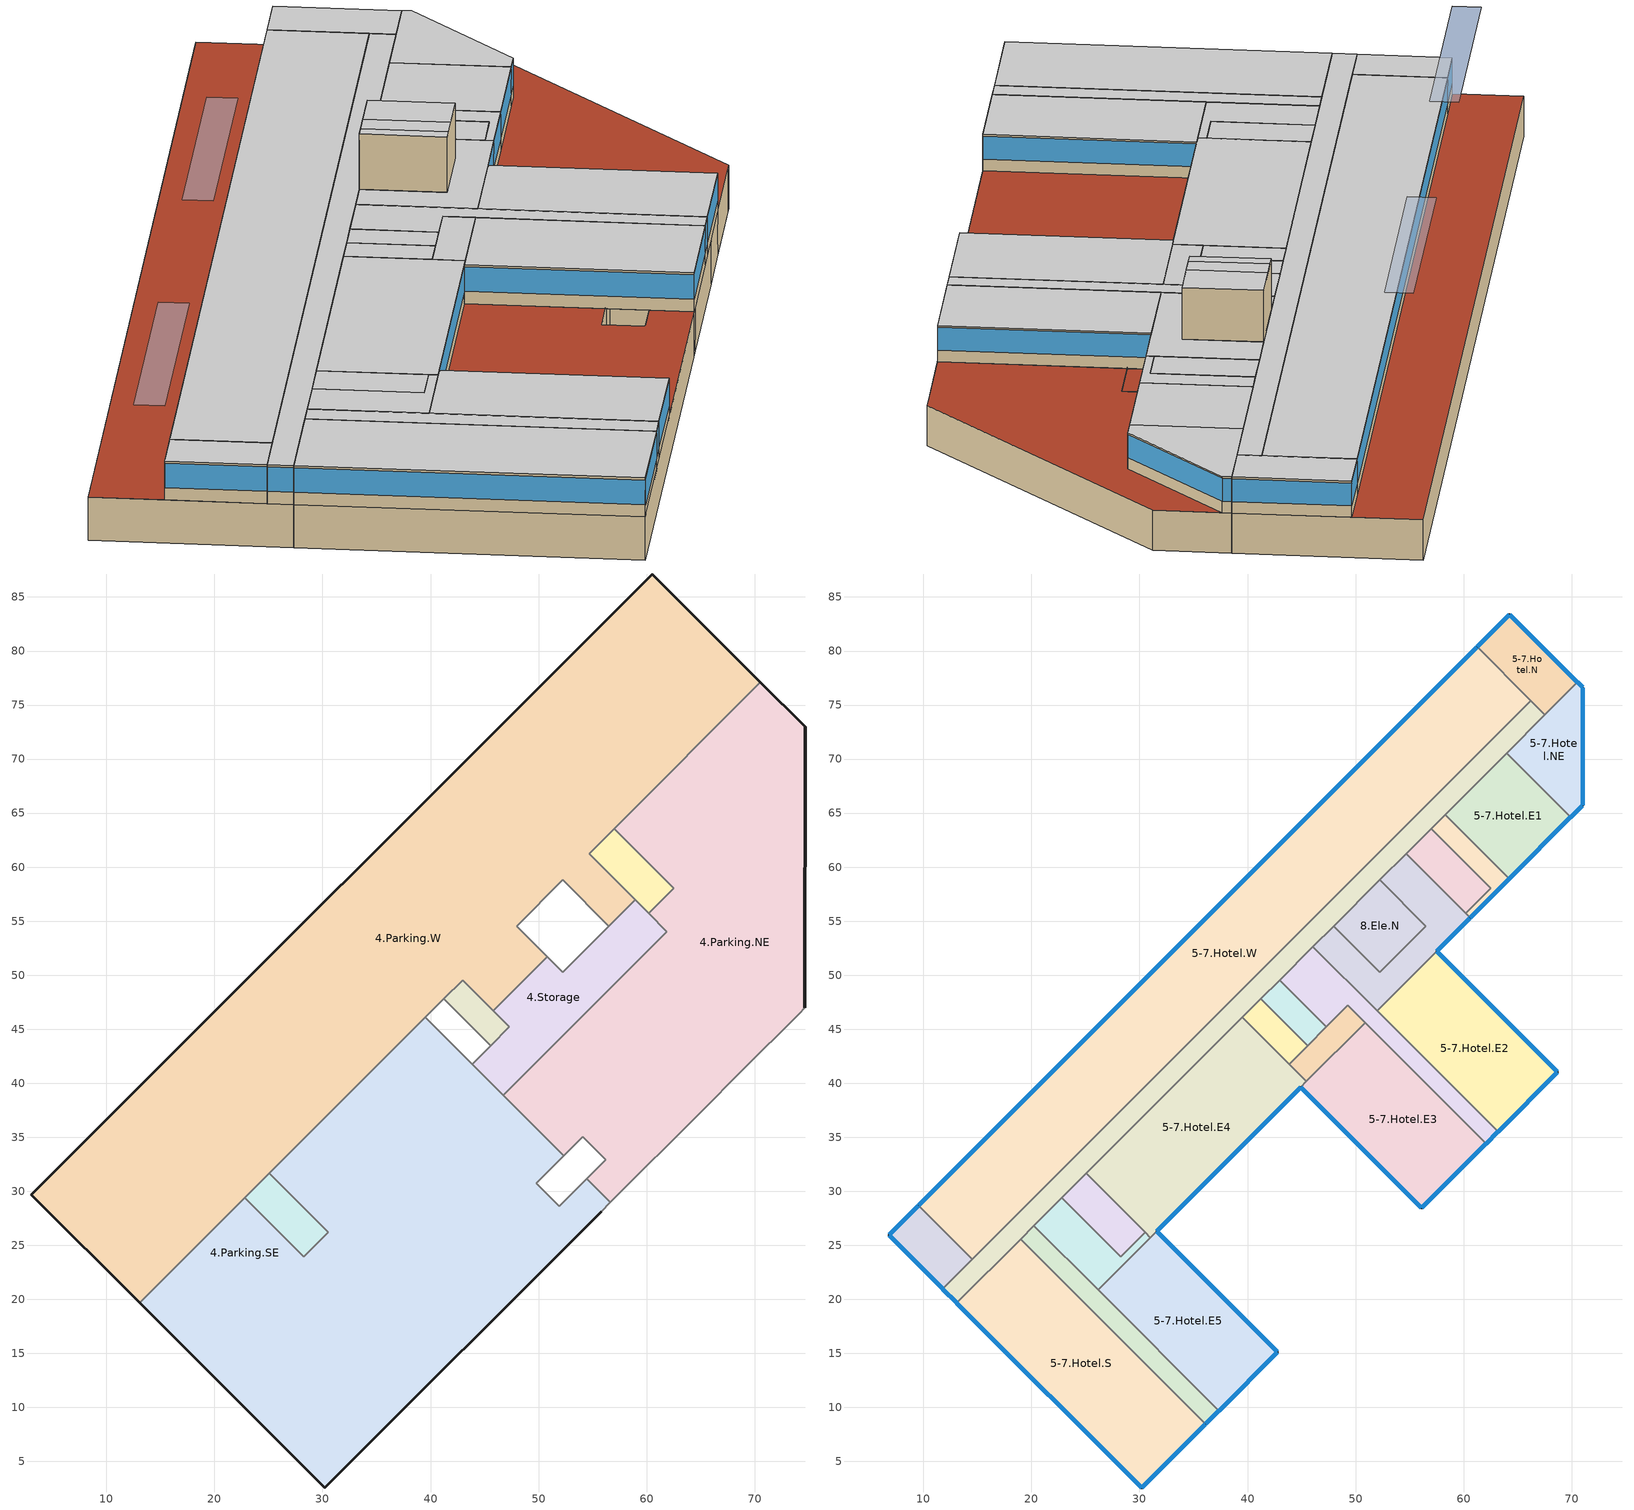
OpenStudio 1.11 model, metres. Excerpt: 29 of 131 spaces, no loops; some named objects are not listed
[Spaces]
4.Parking.SE
 floor to 2-3.Parking.SE: 39.52,46.09 52.33,33.29 49.77,30.74 51.9,28.61 54.46,31.16 56.65,28.97 30.22,2.54 13.09,19.66 22.82,29.39 28.28,23.93 30.54,26.19 25.08,31.65 z7.47
 wall outside (Proposed CMU Wall): 13.09,19.66 30.22,2.54 55.8,28.12 z7.47:10.67
 wall to 4.Parking.W: 22.82,29.39 13.09,19.66 / 39.52,46.09 25.08,31.65 z7.47:10.67
 wall to 4.Stairs.S: 25.08,31.65 30.54,26.19 28.28,23.93 22.82,29.39 z7.47:10.67
 wall to 4.Ele.S: 43.85,41.77 39.52,46.09 z7.47:10.67
 wall to 4.Storage: 46.73,38.89 43.85,41.77 z7.47:10.67
 wall to 4.Parking.NE: 52.33,33.29 46.73,38.89 / 56.65,28.97 54.46,31.16 z7.47:10.67
 wall to 4.Ele.E: 54.46,31.16 51.9,28.61 49.77,30.74 52.33,33.29 z7.47:10.67
 wall to 1.Bar: 55.8,28.12 56.65,28.97 z7.47:10.67
 roof outside: 56.12,28.44 53.93,30.63 51.9,28.61 49.77,30.74 51.79,32.76 44.93,39.63 31.6,26.3 42.79,15.11 z10.67
4.Parking.NE
 floor to 2-3.Parking.NE: 70.53,77.1 74.66,72.98 74.64,46.96 56.65,28.97 54.46,31.16 56.21,32.92 54.08,35.05 52.33,33.29 46.73,38.89 61.88,54.04 60.18,55.73 62.5,58.05 56.99,63.56 z7.47
 wall outside (Proposed CMU Wall): 74.64,46.96 74.66,72.98 70.53,77.1 z7.47:10.67
 wall to 1.Kitchen: 68.77,41.09 74.11,46.43 74.64,46.96 z7.47:10.67
 wall to 4.Ele.E: 52.33,33.29 54.08,35.05 56.21,32.92 54.46,31.16 z7.47:10.67
 wall to 4.Storage: 60.18,55.73 61.88,54.04 46.73,38.89 z7.47:10.67
 wall to 4.Stairs.N: 56.99,63.56 62.5,58.05 60.18,55.73 z7.47:10.67
 wall to 4.Parking.W: 70.53,77.1 56.99,63.56 z7.47:10.67
 wall to 1.Bar: 56.65,28.97 65.09,37.42 z7.47:10.67
 wall to 1.Restaurant: 65.09,37.42 68.77,41.09 z7.47:10.67
 roof outside: 74.64,46.96 74.66,72.98 71.02,76.62 71.01,65.71 60.61,55.31 61.88,54.04 58.78,50.94 68.7,41.02 z10.67
4.Storage
 floor to 2-3.Storage: 50.8,51.71 52.24,50.27 58.94,56.97 61.88,54.04 46.73,38.89 43.85,41.77 47.29,45.21 45.79,46.71 z7.47
 wall to 4.Mech: 45.79,46.71 47.29,45.21 45.57,43.49 z7.47:10.67
 wall to 4.Parking.W: 50.8,51.71 45.79,46.71 / 58.94,56.97 56.51,54.54 z7.47:10.67
 wall to 4.Ele.N: 56.51,54.54 52.24,50.27 50.8,51.71 z7.47:10.67
 wall to 4.Stairs.N: 60.18,55.73 58.94,56.97 z7.47:10.67
 wall to 4.Ele.S: 45.57,43.49 43.85,41.77 z7.47:10.67
 roof outside: 61.88,54.04 60.61,55.31 57.51,52.21 58.78,50.94 z10.67
4.Stairs.N
 floor to 2-3.Stairs.N: 56.99,63.56 62.5,58.05 60.18,55.73 54.67,61.24 z7.47
 wall to 4.Parking.W: 56.99,63.56 54.67,61.24 58.94,56.97 z7.47:10.67
4.Stairs.S
 floor to 2-3.Stairs.S: 25.08,31.65 30.54,26.19 28.28,23.93 22.82,29.39 z7.47
 wall to 4.Parking.W: 25.08,31.65 22.82,29.39 z7.47:10.67
4.Mech
 floor to 2-3.Mech: 42.96,49.53 47.29,45.21 45.57,43.49 41.24,47.81 z7.47
 wall to 4.Ele.S: 41.24,47.81 45.57,43.49 z7.47:10.67
 wall to 4.Parking.W: 45.79,46.71 42.96,49.53 41.24,47.81 z7.47:10.67
4.Parking.W
 floor to 2-3.Parking.W: 60.51,87.13 70.53,77.1 54.67,61.24 58.94,56.97 56.51,54.54 52.24,58.81 47.97,54.54 50.8,51.71 45.79,46.71 42.96,49.53 13.09,19.66 3.07,29.68 z7.47
 wall outside (Proposed CMU Wall): 70.53,77.1 60.51,87.13 3.07,29.68 13.09,19.66 z7.47:10.67
 wall to 4.Ele.N: 50.8,51.71 47.97,54.54 52.24,58.81 56.51,54.54 z7.47:10.67
 wall to 4.Ele.S: 39.52,46.09 41.24,47.81 z7.47:10.67
 roof outside: 64.25,83.39 60.51,87.13 3.07,29.68 6.8,25.95 z10.67
8.Ele.N
 floor to 4.Ele.N: 52.24,58.81 56.51,54.54 52.24,50.27 47.97,54.54 z10.67
 wall to 8.Corridor.C: 47.97,54.54 52.24,50.27 56.51,54.54 52.24,58.81 z13.56:17.68
 wall to 8.Corridor.W: 52.24,58.81 47.97,54.54 z13.56:17.68
 wall to 5-7.Corridor.C: 47.97,54.54 52.24,50.27 56.51,54.54 52.24,58.81 z10.67:13.56
 wall to 5-7.Corridor.W: 52.24,58.81 47.97,54.54 z10.67:13.56
 ceiling to 9-11.Restrooms: 52.91,50.95 48.64,55.22 47.97,54.54 52.24,50.27 z17.68
 ceiling to 9-11.Corridor: 54.09,52.12 49.82,56.39 48.64,55.22 52.91,50.95 z17.68
 ceiling to 9-11.Ele.N: 54.09,52.12 56.51,54.54 52.24,58.81 49.82,56.39 z17.68
5-7.Hotel.S
 floor to 4.Parking.SE: 19,25.58 36.13,8.45 30.22,2.54 13.09,19.66 z10.67
 wall outside: 13.09,19.66 30.22,2.54 36.13,8.45 z10.67:13.56
 wall to 5-7.Corridor.W: 19,25.58 13.09,19.66 z10.67:13.56
 wall to 5-7.Corridor.S: 36.13,8.45 19,25.58 z10.67:13.56
 window: 13.11,19.64 30.2,2.56 / 30.23,2.56 36.11,8.43 z11.58:13.41
 ceiling to 8.Hotel.S: 36.13,8.45 19,25.58 13.09,19.66 30.22,2.54 z13.56
5-7.Corridor.S
 floor to 4.Parking.SE: 20.24,26.81 37.36,9.68 36.13,8.45 19,25.58 z10.67
 wall outside: 36.13,8.45 37.36,9.68 z10.67:13.56
 wall to 5-7.Corridor.W: 20.24,26.81 19,25.58 z10.67:13.56
 wall to 5-7.Hotel.E5: 37.36,9.68 26.17,20.87 z10.67:13.56
 wall to 5-7.Storage.S: 26.17,20.87 20.24,26.81 z10.67:13.56
 window: 36.15,8.47 37.34,9.67 z11.58:13.41
 ceiling to 8.Corridor.S: 37.36,9.68 20.24,26.81 19,25.58 36.13,8.45 z13.56
5-7.Hotel.E5
 floor to 4.Parking.SE: 31.6,26.3 42.79,15.11 37.36,9.68 26.17,20.87 z10.67
 wall outside: 37.36,9.68 42.79,15.11 31.6,26.3 z10.67:13.56
 wall to 5-7.Storage.S: 31.02,25.72 26.17,20.87 z10.67:13.56
 wall to 5-7.Hotel.E4: 31.6,26.3 31.02,25.72 z10.67:13.56
 window: 37.38,9.7 42.77,15.09 / 42.77,15.13 31.62,26.28 z11.58:13.41
 ceiling to 8.Hotel.E5: 37.36,9.68 42.79,15.11 31.6,26.3 26.17,20.87 z13.56
5-7.Hotel.E3
 floor to 4.Ele.E: 54.08,35.05 56.21,32.92 53.93,30.63 51.79,32.76 z10.67
 floor to 4.Parking.SE: 45.46,40.16 52.33,33.29 51.79,32.76 44.93,39.63 z10.67; 54.46,31.16 56.65,28.97 56.12,28.44 53.93,30.63 z10.67
 floor to 4.Parking.NE: 46.73,38.89 52.16,44.32 62.08,34.4 56.65,28.97 54.46,31.16 56.21,32.92 54.08,35.05 52.33,33.29 z10.67
 floor to 4.Storage: 45.46,40.16 50.89,45.59 52.16,44.32 46.73,38.89 z10.67
 wall outside: 44.93,39.63 56.12,28.44 62.08,34.4 z10.67:13.56
 wall to 5-7.Storage.N: 50.89,45.59 45.46,40.16 z10.67:13.56
 wall to 5-7.Corridor.E: 62.08,34.4 50.89,45.59 z10.67:13.56
 wall to 5-7.Hotel.E4: 45.46,40.16 44.93,39.63 z10.67:13.56
 window: 56.13,28.46 62.06,34.38 / 44.95,39.61 56.1,28.46 z11.58:13.41
 ceiling to 8.Hotel.E3: 62.08,34.4 50.89,45.59 44.93,39.63 56.12,28.44 z13.56
5-7.Corridor.E
 floor to 4.Parking.W: 42.96,49.53 46.06,52.63 48.89,49.81 45.79,46.71 z10.67
 floor to 4.Parking.NE: 53.27,45.43 63.19,35.51 62.08,34.4 52.16,44.32 z10.67
 floor to 4.Storage: 48.89,49.81 53.27,45.43 52.16,44.32 49.28,47.2 47.29,45.21 45.79,46.71 z10.67
 wall outside: 62.08,34.4 63.19,35.51 z10.67:13.56
 wall to 5-7.Corridor.C: 52,46.7 46.06,52.63 z10.67:13.56
 wall to 5-7.Hotel.E2: 63.19,35.51 52,46.7 z10.67:13.56
 wall to 5-7.Storage.N: 47.29,45.21 49.28,47.2 50.89,45.59 z10.67:13.56
 wall to 5-7.Mech: 42.96,49.53 47.29,45.21 z10.67:13.56
 wall to 5-7.Corridor.W: 46.06,52.63 42.96,49.53 z10.67:13.56
 window: 62.1,34.42 63.17,35.49 z11.58:13.41
 ceiling to 8.Corridor.E: 62.08,34.4 63.19,35.51 46.06,52.63 42.96,49.53 47.29,45.21 49.28,47.2 z13.56
5-7.Hotel.E2
 floor to 4.Storage: 57.51,52.21 58.78,50.94 53.27,45.43 52,46.7 z10.67
 floor to 4.Parking.NE: 58.78,50.94 68.7,41.02 63.19,35.51 53.27,45.43 z10.67
 wall outside: 63.19,35.51 68.7,41.02 57.51,52.21 z10.67:13.56
 wall to 5-7.Corridor.C: 57.51,52.21 52,46.7 z10.67:13.56
 window: 63.2,35.53 68.68,41.01 / 68.68,41.04 57.53,52.2 z11.58:13.41
 ceiling to 8.Hotel.E2: 68.7,41.02 57.51,52.21 52,46.7 63.19,35.51 z13.56
5-7.Storage.S
 floor to 4.Parking.SE: 22.82,29.39 28.28,23.93 30.54,26.19 31.02,25.72 26.17,20.87 20.24,26.81 z10.67
 wall to 5-7.Hotel.E4: 31.02,25.72 30.54,26.19 z10.67:13.56
 wall to 5-7.Corridor.W: 22.82,29.39 20.24,26.81 z10.67:13.56
 wall to 5-7.Stairs.S: 30.54,26.19 28.28,23.93 22.82,29.39 z10.67:13.56
 ceiling to 8.Storage.S: 31.02,25.72 30.54,26.19 28.28,23.93 22.82,29.39 20.24,26.81 26.17,20.87 z13.56
5-7.Hotel.E4
 floor to 4.Parking.SE: 39.52,46.09 45.46,40.16 31.02,25.72 25.08,31.65 z10.67
 wall outside: 31.6,26.3 44.93,39.63 z10.67:13.56
 wall to 5-7.Stairs.S: 25.08,31.65 30.54,26.19 z10.67:13.56
 wall to 5-7.Corridor.W: 39.52,46.09 25.08,31.65 z10.67:13.56
 wall to 5-7.Ele.S: 43.85,41.77 39.52,46.09 z10.67:13.56
 wall to 5-7.Storage.N: 45.46,40.16 43.85,41.77 z10.67:13.56
 window: 31.62,26.32 44.91,39.61 z11.58:13.41
 ceiling to 8.Hotel.E4: 31.02,25.72 45.46,40.16 39.52,46.09 25.08,31.65 z13.56
5-7.Storage.N
 floor to 4.Storage: 49.28,47.2 50.89,45.59 45.46,40.16 43.85,41.77 z10.67
 wall to 5-7.Mech: 47.29,45.21 45.57,43.49 z10.67:13.56
 wall to 5-7.Ele.S: 45.57,43.49 43.85,41.77 z10.67:13.56
 ceiling to 8.Storage.N: 50.89,45.59 49.28,47.2 43.85,41.77 45.46,40.16 z13.56
5-7.Corridor.C
 floor to 4.Parking.W: 54.67,61.24 58.94,56.97 56.51,54.54 52.24,58.81 z10.67; 46.06,52.63 47.97,54.54 50.8,51.71 48.89,49.81 z10.67
 floor to 4.Storage: 50.8,51.71 52.24,50.27 58.94,56.97 60.61,55.31 52,46.7 48.89,49.81 z10.67
 wall outside: 57.51,52.21 60.61,55.31 z10.67:13.56
 wall to 5-7.Stairs.N: 60.18,55.73 54.67,61.24 z10.67:13.56
 wall to 5-7.Corridor.NE: 60.61,55.31 60.18,55.73 z10.67:13.56
 wall to 5-7.Corridor.W: 47.97,54.54 46.06,52.63 / 54.67,61.24 52.24,58.81 z10.67:13.56
 window: 57.53,52.23 60.59,55.29 z11.58:13.41
 ceiling to 8.Corridor.C: 60.61,55.31 54.67,61.24 52.24,58.81 56.51,54.54 52.24,50.27 47.97,54.54 46.06,52.63 52,46.7 z13.56
5-7.Corridor.NE
 floor to 4.Parking.NE: 58.29,64.86 64.22,58.92 60.61,55.31 60.18,55.73 62.5,58.05 56.99,63.56 z10.67
 wall outside: 60.61,55.31 64.22,58.92 z10.67:13.56
 wall to 5-7.Corridor.W: 58.29,64.86 56.99,63.56 z10.67:13.56
 wall to 5-7.Hotel.E1: 64.22,58.92 58.29,64.86 z10.67:13.56
 wall to 5-7.Stairs.N: 56.99,63.56 62.5,58.05 60.18,55.73 z10.67:13.56
 window: 60.62,55.32 64.21,58.91 z11.58:13.41
 ceiling to 8.Corridor.NE: 64.22,58.92 58.29,64.86 56.99,63.56 62.5,58.05 60.18,55.73 60.61,55.31 z13.56
5-7.Hotel.E1
 floor to 4.Parking.NE: 63.97,70.55 69.91,64.61 64.22,58.92 58.29,64.86 z10.67
 wall outside: 64.22,58.92 69.91,64.61 z10.67:13.56
 wall to 5-7.Corridor.W: 63.97,70.55 58.29,64.86 z10.67:13.56
 wall to 5-7.Hotel.NE: 69.91,64.61 63.97,70.55 z10.67:13.56
 window: 64.24,58.94 69.89,64.59 z11.58:13.41
 ceiling to 8.Hotel.E1: 69.91,64.61 63.97,70.55 58.29,64.86 64.22,58.92 z13.56
5-7.Hotel.NE
 floor to 4.Parking.NE: 70.53,77.1 71.02,76.62 71.01,65.71 69.91,64.61 63.97,70.55 z10.67
 wall outside: 69.91,64.61 71.01,65.71 71.02,76.62 70.53,77.1 z10.67:13.56
 wall to 5-7.Corridor.W: 67.53,74.1 63.97,70.55 z10.67:13.56
 wall to 5-7.Hotel.N: 70.53,77.1 67.53,74.1 z10.67:13.56
 window: 71,76.63 70.55,77.09 / 69.93,64.63 71,65.7 / 71.01,65.74 71.02,76.59 z11.58:13.41
 ceiling to 8.Hotel.NE: 71.01,65.71 71.02,76.62 70.53,77.1 63.97,70.55 69.91,64.61 z13.56
5-7.Stairs.N
 floor to 4.Stairs.N: 56.99,63.56 62.5,58.05 60.18,55.73 54.67,61.24 z10.67
 wall to 5-7.Corridor.W: 56.99,63.56 54.67,61.24 z10.67:13.56
 ceiling to 8.Stairs.N: 62.5,58.05 56.99,63.56 54.67,61.24 60.18,55.73 z13.56
5-7.Stairs.S
 floor to 4.Stairs.S: 25.08,31.65 30.54,26.19 28.28,23.93 22.82,29.39 z10.67
 wall to 5-7.Corridor.W: 25.08,31.65 22.82,29.39 z10.67:13.56
 ceiling to 8.Stairs.S: 30.54,26.19 25.08,31.65 22.82,29.39 28.28,23.93 z13.56
5-7.Ele.S
 floor to 4.Ele.S: 41.24,47.81 45.57,43.49 43.85,41.77 39.52,46.09 z10.67
 wall to 5-7.Corridor.W: 41.24,47.81 39.52,46.09 z10.67:13.56
 wall to 5-7.Mech: 45.57,43.49 41.24,47.81 z10.67:13.56
 ceiling to 8.Ele.S: 45.57,43.49 41.24,47.81 39.52,46.09 43.85,41.77 z13.56
5-7.Mech
 floor to 4.Mech: 42.96,49.53 47.29,45.21 45.57,43.49 41.24,47.81 z10.67
 wall to 5-7.Corridor.W: 42.96,49.53 41.24,47.81 z10.67:13.56
 ceiling to 8.Mech: 47.29,45.21 42.96,49.53 41.24,47.81 45.57,43.49 z13.56
5-7.Corridor.W
 floor to 4.Parking.W: 66.23,75.4 67.53,74.1 13.09,19.66 11.79,20.96 z10.67
 wall outside: 11.79,20.96 13.09,19.66 z10.67:13.56
 wall to 5-7.Hotel.SW: 14.53,23.7 11.79,20.96 z10.67:13.56
 wall to 5-7.Hotel.W: 66.23,75.4 14.53,23.7 z10.67:13.56
 wall to 5-7.Hotel.N: 67.53,74.1 66.23,75.4 z10.67:13.56
 window: 11.81,20.94 13.07,19.68 z11.58:13.41
 ceiling to 8.Corridor.W: 13.09,19.66 67.53,74.1 66.23,75.4 11.79,20.96 z13.56
5-7.Hotel.N
 floor to 4.Parking.W: 61.24,80.39 64.25,83.39 70.53,77.1 67.53,74.1 z10.67
 wall outside: 70.53,77.1 64.25,83.39 61.24,80.39 z10.67:13.56
 wall to 5-7.Hotel.W: 61.24,80.39 66.23,75.4 z10.67:13.56
 window: 64.23,83.37 61.26,80.4 / 70.51,77.12 64.26,83.37 z11.58:13.41
 ceiling to 8.Hotel.N: 70.53,77.1 64.25,83.39 61.24,80.39 67.53,74.1 z13.56
5-7.Hotel.SW
 floor to 4.Parking.W: 9.54,28.68 14.53,23.7 11.79,20.96 6.8,25.95 z10.67
 wall outside: 9.54,28.68 6.8,25.95 11.79,20.96 z10.67:13.56
 wall to 5-7.Hotel.W: 14.53,23.7 9.54,28.68 z10.67:13.56
 window: 9.52,28.67 6.82,25.97 / 6.82,25.93 11.77,20.98 z11.58:13.41
 ceiling to 8.Hotel.SW: 14.53,23.7 9.54,28.68 6.8,25.95 11.79,20.96 z13.56
5-7.Hotel.W
 floor to 4.Parking.W: 61.24,80.39 66.23,75.4 14.53,23.7 9.54,28.68 z10.67
 wall outside: 61.24,80.39 9.54,28.68 z10.67:13.56
 window: 61.22,80.37 9.56,28.7 z11.58:13.41
 ceiling to 8.Hotel.W: 66.23,75.4 61.24,80.39 9.54,28.68 14.53,23.7 z13.56
shading: 18.23,40.39 19.74,38.88 6.8,25.95 5.29,27.46 z17.68; 44.09,66.25 45.6,64.74 32.67,51.81 31.16,53.32 z17.68
[Building]
Building 1: Space Type=90.1-2007 - LrgHotel - GuestRoom; Default Construction Set=Proposed Wall 0.2 Spandrel; Default Schedule Set=90.1-2007 - LrgHotel - GuestRoom Schedule Set
[ClimateZones]
Climate Zone Institution Name 1=ASHRAE; Climate Zone Document Name 1=ANSI/ASHRAE Standard 169; Climate Zone Document Year 1=2006; Climate Zone Institution Name 2=CEC; Climate Zone Document Name 2=California Climate Zone Descriptions; Climate Zone Document Year 2=1995
[Site]
Denver Intl Ap: Latitude {deg}=39.83; Longitude {deg}=-104.65; Time Zone {hr}=-7; Elevation {m}=1650
[SizingPeriod:DesignDay] Barometric Pressure {Pa}=83011; Sky Clearness=0; Rain Indicator=0; Snow Indicator=0; Day of Month=21; Daylight Saving Time Indicator=0; Dry-Bulb Temperature Range Modifier Type=DefaultMultipliers
Name | Maximum Dry-Bulb Temperature {C} | Daily Dry-Bulb Temperature Range {deltaC} | Humidity Indicating Conditions at Maximum Dry-Bulb | Wind Speed {m/s} | Wind Direction {deg} | Month | Day Type | Humidity Indicating Type | Solar Model Indicator | ASHRAE Taub | ASHRAE Taud
Denver Intl Ap Ann Clg .4% Condns DP=>MDB | 19.9 | 15.2 | 16 | 4.2 | 80 | 7 | SummerDesignDay | Dewpoint | ASHRAETau | 0.424 | 2.012
Denver Intl Ap Ann Hum_n 99.6% Condns DP=>MCDB | -11.7 | 0 | -21.5 | 3.3 | 160 | 12 | WinterDesignDay | Dewpoint | ASHRAEClearSky
Denver Intl Ap Ann Clg .4% Condns DB=>MWB | 34.6 | 15.2 | 15.7 | 4.2 | 80 | 7 | SummerDesignDay | Wetbulb | ASHRAETau | 0.424 | 2.012
Denver Intl Ap Ann Clg .4% Condns WB=>MDB | 27.3 | 15.2 | 18.3 | 4.2 | 80 | 7 | SummerDesignDay | Wetbulb | ASHRAETau | 0.424 | 2.012
[Construction]
ExtSlabCarpet 4in ClimateZone 1-8: MAT-CC05 4 HW CONCRETE, CP02 CARPET PAD
Exterior Door: F08 Metal surface, I01 25mm insulation board
Interior Ceiling: M11 100mm lightweight concrete, F05 Ceiling air space resistance, F16 Acoustic tile
Interior Door; Interior Partition: G05 25mm wood
Interior Floor: F16 Acoustic tile, F05 Ceiling air space resistance, M11 100mm lightweight concrete
Interior Wall: G01a 19mm gypsum board, F04 Wall air space resistance, G01a 19mm gypsum board
Interior Window; Interior Window 1; Interior Window 2: Clear 3mm
90.1-2007 Nonres 5B Roof IEAD: Roof Membrane 1, Roof Insulation [14], Metal Decking 1
90.1-2007 Nonres 5B Skylight without Curb: Theoretical Glass [146]
Low-e Low SHGC Window Construction: Low-e Low SHGC Glass Material
Spandrel Wall: MAT-SHEATH 1, Wall Insulation Spandrel_R-value to: 2.490221628296452 (ft^2*h*R/Btu), 1/2IN Gypsum 1
Proposed CMU Wall: MAT-SHEATH 1, Wall Insulation Proposed CMU, 1/2IN Gypsum 1
[Material] Thermal Absorptance=0.9
Name | Roughness | Thickness {m} | Conductivity {W/m-K} | Density {kg/m3} | Specific Heat {J/kg-K} | Solar Absorptance | Visible Absorptance
MAT-CC05 4 HW CONCRETE | Rough | 0.1016 | 1.311 | 2240 | 836.8 | 0.7 | 0.7
F08 Metal surface | Smooth | 0.0008 | 45.28 | 7824 | 500 | 0.7 | 0.7
I01 25mm insulation board | MediumRough | 0.0254 | 0.03 | 43 | 1210 | 0.7 | 0.7
M11 100mm lightweight concrete | MediumRough | 0.1016 | 0.53 | 1280 | 840 | 0.7 | 0.7
F16 Acoustic tile | MediumSmooth | 0.0191 | 0.06 | 368 | 590 | 0.7 | 0.7
G05 25mm wood | MediumSmooth | 0.0254 | 0.15 | 608 | 1630 | 0.7 | 0.7
G01a 19mm gypsum board | MediumSmooth | 0.019 | 0.16 | 800 | 1090 | 0.7 | 0.7
1/2IN Gypsum 1 | Smooth | 0.01271 | 0.16 | 784.9 | 830 | 0.92 | 0.92
Roof Insulation [14] | MediumRough | 0.167335 | 0.049 | 265 | 836.8 | 0.7 | 0.7
Roof Membrane 1 | VeryRough | 0.0095 | 0.16 | 1121.29 | 1460 | 0.7 | 0.7
Metal Decking 1 | MediumSmooth | 0.001524 | 45.006 | 7680 | 418.4 | 0.7 | 0.3
Wall Insulation Spandrel_R-value to: 2.490221628296452 (ft^2*h*R/Btu) | MediumRough | 0.0197349 | 0.045 | 265 | 836.8 | 0.7 | 0.7
Wall Insulation Proposed CMU | MediumRough | 0.1778 | 0.045 | 265 | 836.8 | 0.7 | 0.7
[Material:NoMass] Thermal Absorptance=0.9; Solar Absorptance=0.7
Name | Roughness | Thermal Resistance {m2-K/W} | Visible Absorptance
CP02 CARPET PAD | Smooth | 0.1 | 0.8
MAT-SHEATH 1 | Rough | 0.36256 | 0.7
[WindowMaterial:Glazing] Optical Data Type=SpectralAverage; Thickness {m}=0.003; Infrared Transmittance at Normal Incidence=0
Name | Solar Transmittance at Normal Incidence | Front Side Solar Reflectance at Normal Incidence | Back Side Solar Reflectance at Normal Incidence | Visible Transmittance at Normal Incidence | Front Side Visible Reflectance at Normal Incidence | Back Side Visible Reflectance at Normal Incidence | Front Side Infrared Hemispherical Emissivity | Back Side Infrared Hemispherical Emissivity | Conductivity {W/m-K} | Dirt Correction Factor for Solar and Visible Transmittance | Solar Diffusing
Clear 3mm | 0.837 | 0.075 | 0 | 0.898 | 0.081 | 0 | 0.84 | 0.84 | 0.9 | 1 | Yes
Theoretical Glass [146] | 0.481761 | 0.468239 | 0.468239 | 0.621562 | 0.328438 | 0.328438 | 0.9 | 0.9 | 0.03026
[WindowMaterial:SimpleGlazingSystem]
Low-e Low SHGC Glass Material: U-Factor {W/m2-K}=2.1691; Solar Heat Gain Coefficient=0.236; Visible Transmittance=0.438
[Material:AirGap]
Name | Thermal Resistance {m2-K/W}
F05 Ceiling air space resistance | 0.18
F04 Wall air space resistance | 0.15
[DefaultSurfaceConstructions]
Name | Floor Construction | Wall Construction | Roof Ceiling Construction
Default Surface Constructions 2 | Interior Floor | Interior Wall | Interior Ceiling
Default Surface Constructions 3 | ExtSlabCarpet 4in ClimateZone 1-8 | ExtSlabCarpet 4in ClimateZone 1-8 | ExtSlabCarpet 4in ClimateZone 1-8
Default Surface Constructions 1 adj ext wall insulation adj ext wall insulation adj ext wall insulation | ExtSlabCarpet 4in ClimateZone 1-8 | Spandrel Wall | 90.1-2007 Nonres 5B Roof IEAD
[DefaultSubSurfaceConstructions]
Name | Fixed Window Construction | Operable Window Construction | Door Construction | Skylight Construction | Tubular Daylight Dome Construction | Tubular Daylight Diffuser Construction
Default Sub Surface Constructions 1 | Low-e Low SHGC Window Construction | Low-e Low SHGC Window Construction | Exterior Door | 90.1-2007 Nonres 5B Skylight without Curb | Interior Window 2 | Interior Window 1
Default Sub Surface Constructions 2 | Interior Window | Interior Window | Interior Door
[DefaultConstructionSet]
Proposed Wall 0.2 Spandrel: Default Exterior Surface Constructions=Default Surface Constructions 1 adj ext wall insulation adj ext wall insulation adj ext wall insulation; Default Interior Surface Constructions=Default Surface Constructions 2; Default Ground Contact Surface Constructions=Default Surface Constructions 3; Default Exterior SubSurface Constructions=Default Sub Surface Constructions 1; Default Interior SubSurface Constructions=Default Sub Surface Constructions 2; Interior Partition Construction=Interior Partition
[SpaceType]
Name | Default Schedule Set | Design Specification Outdoor Air Object | Standards Building Type | Standards Space Type
90.1-2007 - LrgHotel - Corridor | 90.1-2007 - LrgHotel - Corridor Schedule Set | 90.1-2007 - LrgHotel - Corridor Ventilation | LargeHotel | Corridor
90.1-2007 - LrgHotel - GuestRoom | 90.1-2007 - LrgHotel - GuestRoom Schedule Set | 90.1-2007 - LrgHotel - GuestRoom Ventilation | LargeHotel | GuestRoom
90.1-2007 - LrgHotel - Mechanical | 90.1-2007 - LrgHotel - Mechanical Schedule Set | 90.1-2007 - LrgHotel - Mechanical Ventilation | LargeHotel | Mechanical
90.1-2007 - LrgHotel - Storage | 90.1-2007 - LrgHotel - Storage Schedule Set | 90.1-2007 - LrgHotel - Storage Ventilation | LargeHotel | Storage
Elevator Space Type |  |  | LargeHotel | Corridor
Stairs Space Type | 90.1-2007 - LrgHotel - Corridor Schedule Set | 90.1-2007 - LrgHotel - Corridor Ventilation | Office | Stair
Parking Garage Space Type | 90.1-2007 - LrgHotel - Corridor Schedule Set | 90.1-2007 - LrgHotel - Corridor Ventilation | LargeHotel | Storage
Office | Office Schedule Set | 90.1-2007 - LrgHotel - Office Ventilation | Office | OpenOffice
[DefaultScheduleSet] Infiltration Schedule=LargeHotel Infil Quarter On
Name | Number of People Schedule | People Activity Level Schedule | Lighting Schedule | Electric Equipment Schedule
90.1-2007 - LrgHotel - Corridor Schedule Set | LargeHotel Bldg Occ | LargeHotel Activity | LargeHotel Bldg Light
90.1-2007 - LrgHotel - GuestRoom Schedule Set | LargeHotel GuestRoom Occ | LargeHotel Activity | LargeHotel Bldg Light | LargeHotel GuestRoom Equip
90.1-2007 - LrgHotel - Mechanical Schedule Set |  |  | LargeHotel Bldg Light | LargeHotel Bldg Equip
90.1-2007 - LrgHotel - Storage Schedule Set | LargeHotel Bldg Occ | LargeHotel Activity | LargeHotel Bldg Light | LargeHotel Bldg Equip
Office Schedule Set | Office Occupancy Sch | LargeHotel Activity | Office Lighting Sch | Office Equipment Sch
[Lights:Definition] Design Level Calculation Method=Watts/Area
Name | Watts per Space Floor Area {W/m2} | Fraction Visible
90.1-2007 - LrgHotel - Corridor Lights Definition | 5.59723
90.1-2007 - LrgHotel - GuestRoom Lights Definition | 10.5486
90.1-2007 - LrgHotel - Mechanical Lights Definition | 16.1459
90.1-2007 - LrgHotel - Storage Lights Definition | 8.61113
90.1-2007 - LrgHotel - Parking Garage Lights Definition | 1.18403 | 0
90.1-2007 - LrgHotel - Office Lights Definition | 11.8403
[Lights]
Name | Lights Definition | Space or SpaceType | Schedule
90.1-2007 - LrgHotel - Corridor Lights | 90.1-2007 - LrgHotel - Corridor Lights Definition | 90.1-2007 - LrgHotel - Corridor
90.1-2007 - LrgHotel - GuestRoom Lights | 90.1-2007 - LrgHotel - GuestRoom Lights Definition | 90.1-2007 - LrgHotel - GuestRoom
90.1-2007 - LrgHotel - Mechanical Lights | 90.1-2007 - LrgHotel - Mechanical Lights Definition | 90.1-2007 - LrgHotel - Mechanical
90.1-2007 - LrgHotel - Storage Lights | 90.1-2007 - LrgHotel - Storage Lights Definition | 90.1-2007 - LrgHotel - Storage
90.1-2007 - LrgHotel - Corridor Lights 1 | 90.1-2007 - LrgHotel - Corridor Lights Definition | Stairs Space Type
90.1-2007 - LrgHotel - Corridor Lights 2 | 90.1-2007 - LrgHotel - Parking Garage Lights Definition | Parking Garage Space Type | Always On Sch
90.1-2007 - LrgHotel - Lobby Lights 1 | 90.1-2007 - LrgHotel - Office Lights Definition | Office
[DesignSpecification:OutdoorAir] Outdoor Air Method=Sum
Name | Outdoor Air Flow per Floor Area {m3/s-m2} | Outdoor Air Flow per Person {m3/s-person}
90.1-2007 - LrgHotel - Corridor Ventilation | 0.0003048
90.1-2007 - LrgHotel - GuestRoom Ventilation; 90.1-2007 - LrgHotel - Office Ventilation | 0.0003048 | 0.00235974
90.1-2007 - LrgHotel - Mechanical Ventilation; 90.1-2007 - LrgHotel - Storage Ventilation | 0.0006096
[People:Definition] Number of People Calculation Method=People/Area; Fraction Radiant=0.3
Name | People per Space Floor Area {person/m2}
90.1-2007 - LrgHotel - Corridor People Definition | 0.0107639
90.1-2007 - LrgHotel - GuestRoom People Definition | 0.0384272
90.1-2007 - LrgHotel - Storage People Definition | 0.0215278
90.1-2007 - LrgHotel - Office People Definition | 0.0511286
[People]
Name | People Definition | Space or SpaceType
90.1-2007 - LrgHotel - Corridor People | 90.1-2007 - LrgHotel - Corridor People Definition | 90.1-2007 - LrgHotel - Corridor
90.1-2007 - LrgHotel - GuestRoom People | 90.1-2007 - LrgHotel - GuestRoom People Definition | 90.1-2007 - LrgHotel - GuestRoom
90.1-2007 - LrgHotel - Storage People | 90.1-2007 - LrgHotel - Storage People Definition | 90.1-2007 - LrgHotel - Storage
90.1-2007 - LrgHotel - Corridor People 1 | 90.1-2007 - LrgHotel - Corridor People Definition | Stairs Space Type
90.1-2007 - LrgHotel - Lobby People 1 | 90.1-2007 - LrgHotel - Office People Definition | Office
[SpaceInfiltration:DesignFlowRate] Design Flow Rate Calculation Method=Flow/ExteriorArea; Flow per Exterior Surface Area {m3/s-m2}=0.000226568
Name | Space or SpaceType
90.1-2007 - LrgHotel - Corridor Infiltration | 90.1-2007 - LrgHotel - Corridor
90.1-2007 - LrgHotel - GuestRoom Infiltration | 90.1-2007 - LrgHotel - GuestRoom
90.1-2007 - LrgHotel - Mechanical Infiltration | 90.1-2007 - LrgHotel - Mechanical
90.1-2007 - LrgHotel - Storage Infiltration | 90.1-2007 - LrgHotel - Storage
90.1-2007 - LrgHotel - Corridor Infiltration 1 | Stairs Space Type
90.1-2007 - LrgHotel - Corridor Infiltration 2 | Parking Garage Space Type
90.1-2007 - LrgHotel - Lobby Infiltration 1 | Office
[ElectricEquipment:Definition] Design Level Calculation Method=Watts/Area
Name | Watts per Space Floor Area {W/m2}
90.1-2007 - LrgHotel - GuestRoom Electric Equipment Definition | 7.31946
90.1-2007 - LrgHotel - Mechanical Electric Equipment Definition | 2.79862
90.1-2007 - LrgHotel - Storage Electric Equipment Definition | 1.39931
Elevator Load | 55.9723
90.1-2007 - LrgHotel - Office Electric Equipment Definition | 6.8889
[ElectricEquipment]
Name | Electric Equipment Definition | Space or SpaceType | Schedule
90.1-2007 - LrgHotel - GuestRoom Electric Equipment | 90.1-2007 - LrgHotel - GuestRoom Electric Equipment Definition | 90.1-2007 - LrgHotel - GuestRoom
90.1-2007 - LrgHotel - Mechanical Electric Equipment | 90.1-2007 - LrgHotel - Mechanical Electric Equipment Definition | 90.1-2007 - LrgHotel - Mechanical
90.1-2007 - LrgHotel - Storage Electric Equipment | 90.1-2007 - LrgHotel - Storage Electric Equipment Definition | 90.1-2007 - LrgHotel - Storage
Electric Equipment 1 | Elevator Load | Elevator Space Type | Elevator Residential Sch
90.1-2007 - LrgHotel - Lobby Electric Equipment 1 | 90.1-2007 - LrgHotel - Office Electric Equipment Definition | Office
[ThermostatSetpoint:DualSetpoint]
Name | Heating Setpoint Temperature Schedule | Cooling Setpoint Temperature Schedule
4.Storage Zone Thermostat; 5-7.Storage.N Zone Thermostat; 5-7.Storage.S Zone Thermostat | LargeHotel HtgSetp | LargeHotel ClgSetp
5-7.Corridor.C Zone Thermostat; 5-7.Corridor.S Zone Thermostat; 5-7.Corridor.E Zone Thermostat; 5-7.Corridor.W Zone Thermostat; 5-7.Corridor.NE Zone Thermostat | LargeHotel Corridor HtgSetp | LargeHotel Corridor ClgSetp
5-7.Hotel.E1 Zone Thermostat; 5-7.Hotel.W Zone Thermostat; 5-7.Hotel.E3 Zone Thermostat; 5-7.Hotel.E5 Zone Thermostat; 5-7.Hotel.SW Zone Thermostat; 5-7.Hotel.N Zone Thermostat; 5-7.Hotel.NE Zone Thermostat; 5-7.Hotel.E2 Zone Thermostat; 5-7.Hotel.S Zone Thermostat; 5-7.Hotel.E4 Zone Thermostat | LargeHotel GuestRoom HtgSetp | LargeHotel GuestRoom ClgSetp
5-7.Stairs.N Zone Thermostat; 5-7.Ele.S Zone Thermostat; 5-7.Mech Zone Thermostat; 4.Mech Zone Thermostat; 5-7.Stairs.S Zone Thermostat; 4.Stairs.N Zone Thermostat; 8.Ele.N Zone Thermostat; 4.Stairs.S Zone Thermostat | Unit Heater Htg Sch | Unit Heater Clg Sch
[Space]
Name | Space Type | Building Story | Thermal Zone
8.Ele.N | Elevator Space Type | Lvl 8 | 8.Ele.N Zone
5-7.Hotel.S |  | Lvl 5-7 | 5-7.Hotel.S Zone
5-7.Corridor.S | 90.1-2007 - LrgHotel - Corridor | Lvl 5-7 | 5-7.Corridor.S Zone
5-7.Hotel.E5 |  | Lvl 5-7 | 5-7.Hotel.E5 Zone
5-7.Hotel.E3 |  | Lvl 5-7 | 5-7.Hotel.E3 Zone
5-7.Corridor.E | 90.1-2007 - LrgHotel - Corridor | Lvl 5-7 | 5-7.Corridor.E Zone
5-7.Hotel.E2 |  | Lvl 5-7 | 5-7.Hotel.E2 Zone
5-7.Storage.S | 90.1-2007 - LrgHotel - Storage | Lvl 5-7 | 5-7.Storage.S Zone
5-7.Hotel.E4 |  | Lvl 5-7 | 5-7.Hotel.E4 Zone
5-7.Storage.N | 90.1-2007 - LrgHotel - Storage | Lvl 5-7 | 5-7.Storage.N Zone
5-7.Corridor.C | 90.1-2007 - LrgHotel - Corridor | Lvl 5-7 | 5-7.Corridor.C Zone
5-7.Corridor.NE | 90.1-2007 - LrgHotel - Corridor | Lvl 5-7 | 5-7.Corridor.NE Zone
5-7.Hotel.E1 |  | Lvl 5-7 | 5-7.Hotel.E1 Zone
5-7.Hotel.NE |  | Lvl 5-7 | 5-7.Hotel.NE Zone
5-7.Stairs.N | Stairs Space Type | Lvl 5-7 | 5-7.Stairs.N Zone
5-7.Stairs.S | Stairs Space Type | Lvl 5-7 | 5-7.Stairs.S Zone
5-7.Ele.S | Elevator Space Type | Lvl 5-7 | 5-7.Ele.S Zone
5-7.Mech | 90.1-2007 - LrgHotel - Mechanical | Lvl 5-7 | 5-7.Mech Zone
5-7.Corridor.W | 90.1-2007 - LrgHotel - Corridor | Lvl 5-7 | 5-7.Corridor.W Zone
5-7.Hotel.N |  | Lvl 5-7 | 5-7.Hotel.N Zone
5-7.Hotel.SW |  | Lvl 5-7 | 5-7.Hotel.SW Zone
5-7.Hotel.W |  | Lvl 5-7 | 5-7.Hotel.W Zone
4.Parking.SE | Parking Garage Space Type | Lvl 4 | 4.Parking.SE Zone
4.Parking.NE | Parking Garage Space Type | Lvl 4 | 4.Parking.NE Zone
4.Storage | 90.1-2007 - LrgHotel - Storage | Lvl 4 | 4.Storage Zone
4.Stairs.N | Stairs Space Type | Lvl 4 | 4.Stairs.N Zone
4.Stairs.S | Stairs Space Type | Lvl 4 | 4.Stairs.S Zone
4.Mech | 90.1-2007 - LrgHotel - Mechanical | Lvl 4 | 4.Mech Zone
4.Parking.W | Parking Garage Space Type | Lvl 4 | 4.Parking.W Zone
[BuildingStory]
Lvl 4; Lvl 5-7; Lvl 8
[ThermalZone] Use Ideal Air Loads=No
Name | Multiplier | Thermostat
5-7.Hotel.E1 Zone | 3 | 5-7.Hotel.E1 Zone Thermostat
5-7.Hotel.W Zone | 3 | 5-7.Hotel.W Zone Thermostat
5-7.Hotel.E3 Zone | 3 | 5-7.Hotel.E3 Zone Thermostat
5-7.Stairs.N Zone | 3 | 5-7.Stairs.N Zone Thermostat
4.Storage Zone |  | 4.Storage Zone Thermostat
5-7.Hotel.E5 Zone | 3 | 5-7.Hotel.E5 Zone Thermostat
5-7.Hotel.SW Zone | 3 | 5-7.Hotel.SW Zone Thermostat
5-7.Storage.N Zone | 3 | 5-7.Storage.N Zone Thermostat
5-7.Hotel.N Zone | 3 | 5-7.Hotel.N Zone Thermostat
5-7.Ele.S Zone | 3 | 5-7.Ele.S Zone Thermostat
5-7.Mech Zone | 3 | 5-7.Mech Zone Thermostat
5-7.Hotel.NE Zone | 3 | 5-7.Hotel.NE Zone Thermostat
5-7.Hotel.E2 Zone | 3 | 5-7.Hotel.E2 Zone Thermostat
5-7.Storage.S Zone | 3 | 5-7.Storage.S Zone Thermostat
5-7.Corridor.C Zone | 3 | 5-7.Corridor.C Zone Thermostat
4.Mech Zone |  | 4.Mech Zone Thermostat
4.Parking.SE Zone; 4.Parking.W Zone; 4.Parking.NE Zone
5-7.Stairs.S Zone | 3 | 5-7.Stairs.S Zone Thermostat
5-7.Hotel.S Zone | 3 | 5-7.Hotel.S Zone Thermostat
4.Stairs.N Zone |  | 4.Stairs.N Zone Thermostat
5-7.Hotel.E4 Zone | 3 | 5-7.Hotel.E4 Zone Thermostat
8.Ele.N Zone |  | 8.Ele.N Zone Thermostat
5-7.Corridor.S Zone | 3 | 5-7.Corridor.S Zone Thermostat
5-7.Corridor.E Zone | 3 | 5-7.Corridor.E Zone Thermostat
5-7.Corridor.W Zone | 3 | 5-7.Corridor.W Zone Thermostat
4.Stairs.S Zone |  | 4.Stairs.S Zone Thermostat
5-7.Corridor.NE Zone | 3 | 5-7.Corridor.NE Zone Thermostat
[Sizing:Zone] Zone Cooling Design Supply Air Temperature Input Method=SupplyAirTemperature; Zone Cooling Design Supply Air Temperature {C}=14; Zone Cooling Design Supply Air Temperature Difference {deltaC}=11.11; Zone Heating Design Supply Air Temperature Input Method=SupplyAirTemperature; Zone Heating Design Supply Air Temperature {C}=40; Zone Heating Design Supply Air Temperature Difference {deltaC}=11.11; Zone Cooling Design Supply Air Humidity Ratio {kg-H2O/kg-air}=0.0085; Zone Heating Design Supply Air Humidity Ratio {kg-H2O/kg-air}=0.008; Heating Design Air Flow Method=DesignDay; Account for Dedicated Outdoor Air System=No; Dedicated Outdoor Air System Control Strategy=NeutralSupplyAir; Dedicated Outdoor Air Low Setpoint Temperature for Design {C}=Autosize; Dedicated Outdoor Air High Setpoint Temperature for Design {C}=Autosize
Name | Cooling Design Air Flow Method
2-3.Mech Zone; 1.Ele.N Zone; 8.Mech Zone; 5-7.Stairs.N Zone; 4.Storage Zone; 9-11.Stairs.S Zone; 1.Stairs.N Zone; 12.Ele.S Zone; 2-3.Stairs.N Zone; 1.Ele.S Zone; 12.Stairs.N Zone; 12.Ele.N Zone; 5-7.Ele.S Zone; 2-3.Storage Zone; 12.Stairs.S Zone; 8.Stairs.N Zone; 5-7.Mech Zone; 2-3.Stairs.S Zone; 1.Stairs.S Zone; 1.Mech.E Zone; 4.Mech Zone; 4.Parking.SE Zone; 12.Mech Zone; 4.Ele.E Zone; 8.Ele.S Zone; 4.Stairs.N Zone; 1.Stair.E Zone; 2-3.Parking.NE Zone; 8.Ele.N Zone; 2-3.Parking.SE Zone; 4.Ele.S Zone; 4.Parking.NE Zone; 9-11.Mech Zone; 2-3.Parking.W Zone; 4.Ele.N Zone; 8.Stairs.S Zone; 9-11.Stairs.N Zone | DesignDay
9-11.Ele.S Zone; 1.Ele.E Zone; 1.Mech.W Zone; 9-11.Ele.N Zone; 5-7.Stairs.S Zone; 4.Parking.W Zone; 1.Mech.NE Zone; 4.Stairs.S Zone
[Zone equipment]
2-3.Mech Zone: 2-3.Mech Zone Unit Heater
1.Ele.N Zone: 1.Ele.N Zone Unit Heater
9-11.Ele.S Zone: 9-11.Ele.S Zone Unit Heater
8.Mech Zone: 8.Mech Zone Unit Heater
5-7.Stairs.N Zone: 5-7.Stairs.N Zone Unit Heater
1.Ele.E Zone: 1.Ele.E Zone Unit Heater
9-11.Stairs.S Zone: 9-11.Stairs.S Zone Unit Heater
1.Stairs.N Zone: 1.Stairs.N Zone Unit Heater
12.Ele.S Zone: 12.Ele.S Zone Unit Heater
1.Mech.W Zone: 1.Mech.W Zone Unit Heater
2-3.Stairs.N Zone: 2-3.Stairs.N Zone Unit Heater
1.Ele.S Zone: 1.Ele.S Zone Unit Heater
12.Stairs.N Zone: 12.Stairs.N Zone Unit Heater
12.Ele.N Zone: 12.Ele.N Zone Unit Heater
5-7.Ele.S Zone: 5-7.Ele.S Zone Unit Heater
12.Stairs.S Zone: 12.Stairs.S Zone Unit Heater
9-11.Ele.N Zone: 9-11.Ele.N Zone Unit Heater
8.Stairs.N Zone: 8.Stairs.N Zone Unit Heater
5-7.Mech Zone: 5-7.Mech Zone Unit Heater
2-3.Stairs.S Zone: 2-3.Stairs.S Zone Unit Heater
1.Stairs.S Zone: 1.Stairs.S Zone Unit Heater
1.Mech.E Zone: 1.Mech.E Zone Unit Heater
4.Mech Zone: 4.Mech Zone Unit Heater
5-7.Stairs.S Zone: 5-7.Stairs.S Zone Unit Heater
12.Mech Zone: 12.Mech Zone Unit Heater
4.Ele.E Zone: 4.Ele.E Zone Unit Heater
8.Ele.S Zone: 8.Ele.S Zone Unit Heater
4.Stairs.N Zone: 4.Stairs.N Zone Unit Heater
1.Stair.E Zone: 1.Stair.E Zone Unit Heater
8.Ele.N Zone: 8.Ele.N Zone Unit Heater
1.Mech.NE Zone: 1.Mech.NE Zone Unit Heater
4.Ele.S Zone: 4.Ele.S Zone Unit Heater
4.Stairs.S Zone: 4.Stairs.S Zone Unit Heater
9-11.Mech Zone: 9-11.Mech Zone Unit Heater
4.Ele.N Zone: 4.Ele.N Zone Unit Heater
8.Stairs.S Zone: 8.Stairs.S Zone Unit Heater
9-11.Stairs.N Zone: 9-11.Stairs.N Zone Unit Heater
[Fan:ConstantVolume] Availability Schedule=Always On Discrete; Pressure Rise {Pa}=373.6; Maximum Flow Rate {m3/s}=AutoSize
Fan Constant Volume 1; Fan Constant Volume 2; Fan Constant Volume 3; Fan Constant Volume 5; Fan Constant Volume 6; Fan Constant Volume 7; Fan Constant Volume 8; Fan Constant Volume 9; Fan Constant Volume 10; Fan Constant Volume 11; Fan Constant Volume 12; Fan Constant Volume 14; Fan Constant Volume 15; Fan Constant Volume 16; Fan Constant Volume 17; Fan Constant Volume 18; Fan Constant Volume 19; Fan Constant Volume 20; Fan Constant Volume 21; Fan Constant Volume 22; Fan Constant Volume 23; Fan Constant Volume 25; Fan Constant Volume 26; Fan Constant Volume 27; Fan Constant Volume 28; Fan Constant Volume 29; Fan Constant Volume 30; Fan Constant Volume 31; Fan Constant Volume 32; Fan Constant Volume 33; Fan Constant Volume 34; Fan Constant Volume 35; Fan Constant Volume 37; Fan Constant Volume 38; Fan Constant Volume 39; Fan Constant Volume 40; Fan Constant Volume 41
[Coil:Heating:Electric] Availability Schedule=Always On Discrete
Coil Heating Electric 1; Coil Heating Electric 2; Coil Heating Electric 3; Coil Heating Electric 5; Coil Heating Electric 6; Coil Heating Electric 7; Coil Heating Electric 8; Coil Heating Electric 9; Coil Heating Electric 10; Coil Heating Electric 11; Coil Heating Electric 12; Coil Heating Electric 14; Coil Heating Electric 15; Coil Heating Electric 16; Coil Heating Electric 17; Coil Heating Electric 18; Coil Heating Electric 19; Coil Heating Electric 20; Coil Heating Electric 21; Coil Heating Electric 22; Coil Heating Electric 23; Coil Heating Electric 25; Coil Heating Electric 26; Coil Heating Electric 27; Coil Heating Electric 28
[Exterior:Lights:Definition]
1500.0 w Exterior Lighting Definition: Design Level {W}=1500
[Exterior:Lights]
1500.0 w Exterior Light: Exterior Lights Definition=1500.0 w Exterior Lighting Definition; Schedule=1500.0 w Exterior Lights Sch; Control Option=AstronomicalClock
[Schedule:Ruleset]
Name | Default Day Schedule | Summer Design Day Schedule | Winter Design Day Schedule
LargeHotel Bldg Light | LargeHotel Bldg Light Default Schedule | LargeHotel Bldg Light Summer Design Day | LargeHotel Bldg Light Winter Design Day
LargeHotel Bldg Occ | LargeHotel Bldg Occ Default Schedule | LargeHotel Bldg Occ Summer Design Day | LargeHotel Bldg Occ Winter Design Day
LargeHotel Activity | LargeHotel Activity Default Schedule | LargeHotel Activity Summer Design Day | LargeHotel Activity Winter Design Day
LargeHotel Infil Quarter On | LargeHotel Infil Quarter On Default Schedule | LargeHotel Infil Quarter On Summer Design Day | LargeHotel Infil Quarter On Winter Design Day
LargeHotel Bldg Equip | LargeHotel Bldg Equip Default Schedule | LargeHotel Bldg Equip Summer Design Day | LargeHotel Bldg Equip Winter Design Day
LargeHotel HtgSetp | LargeHotel HtgSetp Default Schedule | LargeHotel HtgSetp Summer Design Day | LargeHotel HtgSetp Winter Design Day
LargeHotel ClgSetp | LargeHotel ClgSetp Default Schedule | LargeHotel ClgSetp Summer Design Day | LargeHotel ClgSetp Winter Design Day
LargeHotel Corridor HtgSetp | LargeHotel Corridor HtgSetp Default Schedule | LargeHotel Corridor HtgSetp Summer Design Day | LargeHotel Corridor HtgSetp Winter Design Day
LargeHotel Corridor ClgSetp | LargeHotel Corridor ClgSetp Default Schedule | LargeHotel Corridor ClgSetp Summer Design Day | LargeHotel Corridor ClgSetp Winter Design Day
LargeHotel GuestRoom Occ | LargeHotel GuestRoom Occ Default Schedule | LargeHotel GuestRoom Occ Summer Design Day | LargeHotel GuestRoom Occ Winter Design Day
LargeHotel GuestRoom Equip | LargeHotel GuestRoom Equip Default Schedule | LargeHotel GuestRoom Equip Summer Design Day | LargeHotel GuestRoom Equip Winter Design Day
LargeHotel GuestRoom HtgSetp | LargeHotel GuestRoom HtgSetp Default Schedule | LargeHotel GuestRoom HtgSetp Summer Design Day | LargeHotel GuestRoom HtgSetp Winter Design Day
LargeHotel GuestRoom ClgSetp | LargeHotel GuestRoom ClgSetp Default Schedule | LargeHotel GuestRoom ClgSetp Summer Design Day | LargeHotel GuestRoom ClgSetp Winter Design Day
Unit Heater Htg Sch | Schedule Day 5
Unit Heater Clg Sch | Schedule Day 6
Elevator Residential Sch | Schedule Day 7
Office Equipment Sch | Schedule Day 25
Office Lighting Sch | Schedule Day 27
Office Occupancy Sch | Schedule Day 29
Always On Sch | Schedule Day 43
[Schedule:Day]
LargeHotel Bldg Light Default Schedule: 1, 0, 0.2, 2, 0, 0.15, 5, 0, 0.1, 6, 0, 0.2, 7, 0, 0.4, 8, 0, 0.5, 10, 0, 0.4, 18, 0, 0.25, 19, 0, 0.6, 20, 0, 0.8, 21, 0, 0.9, 22, 0, 0.8, 23, 0, 0.6, 24, 0, 0.3
LargeHotel Bldg Light Summer Design Day; LargeHotel Bldg Occ Summer Design Day; LargeHotel Bldg Equip Summer Design Day; LargeHotel GuestRoom Occ Summer Design Day; LargeHotel GuestRoom Equip Summer Design Day; Schedule Day 43; Schedule Day 44: 24, 0, 1
LargeHotel Bldg Light Winter Design Day; LargeHotel Bldg Occ Winter Design Day; LargeHotel Bldg Equip Winter Design Day; LargeHotel GuestRoom Occ Winter Design Day; LargeHotel GuestRoom Equip Winter Design Day; Schedule Day 30: 24, 0, 0
LargeHotel Bldg Light Rule 1 Day Schedule: 2, 0, 0.3, 6, 0, 0.2, 7, 0, 0.3, 9, 0, 0.4, 13, 0, 0.3, 18, 0, 0.2, 19, 0, 0.5, 20, 0, 0.7, 21, 0, 0.8, 22, 0, 0.6, 23, 0, 0.5, 24, 0, 0.3
LargeHotel Bldg Light Rule 2 Day Schedule: 2, 0, 0.2, 6, 0, 0.1, 8, 0, 0.3, 10, 0, 0.4, 11, 0, 0.3, 18, 0, 0.25, 19, 0, 0.6, 22, 0, 0.7, 23, 0, 0.6, 24, 0, 0.3
LargeHotel Bldg Occ Default Schedule: 6, 0, 0.9, 7, 0, 0.7, 9, 0, 0.4, 15, 0, 0.2, 16, 0, 0.3, 19, 0, 0.5, 21, 0, 0.7, 22, 0, 0.8, 24, 0, 0.9
LargeHotel Bldg Occ Rule 1 Day Schedule: 8, 0, 0.7, 11, 0, 0.5, 13, 0, 0.3, 16, 0, 0.2, 17, 0, 0.3, 19, 0, 0.4, 21, 0, 0.6, 24, 0, 0.8
LargeHotel Bldg Occ Rule 2 Day Schedule: 6, 0, 0.9, 7, 0, 0.7, 9, 0, 0.5, 17, 0, 0.3, 18, 0, 0.5, 21, 0, 0.6, 24, 0, 0.7
LargeHotel Activity Default Schedule; LargeHotel Activity Summer Design Day; LargeHotel Activity Winter Design Day: 24, 0, 120
LargeHotel Infil Quarter On Default Schedule; LargeHotel Infil Quarter On Summer Design Day; LargeHotel Infil Quarter On Winter Design Day: 24, 0, 0.25
LargeHotel Bldg Equip Default Schedule: 1, 0, 0.3, 2, 0, 0.25, 5, 0, 0.2, 6, 0, 0.3, 7, 0, 0.5, 8, 0, 0.6, 10, 0, 0.5, 18, 0, 0.35, 19, 0, 0.7, 20, 0, 0.9, 21, 0, 0.95, 22, 0, 0.9, 23, 0, 0.7, 24, 0, 0.4
LargeHotel Bldg Equip Rule 1 Day Schedule: 2, 0, 0.4, 6, 0, 0.3, 7, 0, 0.4, 9, 0, 0.5, 13, 0, 0.4, 18, 0, 0.3, 19, 0, 0.6, 20, 0, 0.8, 21, 0, 0.9, 22, 0, 0.7, 23, 0, 0.6, 24, 0, 0.4
LargeHotel Bldg Equip Rule 2 Day Schedule: 2, 0, 0.3, 6, 0, 0.2, 8, 0, 0.4, 10, 0, 0.5, 11, 0, 0.4, 18, 0, 0.35, 19, 0, 0.7, 22, 0, 0.8, 23, 0, 0.7, 24, 0, 0.4
LargeHotel HtgSetp Default Schedule; LargeHotel GuestRoom HtgSetp Default Schedule: 24, 0, 21.1111
LargeHotel HtgSetp Summer Design Day; LargeHotel HtgSetp Winter Design Day: 7, 0, 16, 24, 0, 21
LargeHotel ClgSetp Default Schedule; LargeHotel GuestRoom ClgSetp Default Schedule: 24, 0, 24.4444
LargeHotel ClgSetp Summer Design Day; LargeHotel ClgSetp Winter Design Day: 7, 0, 30, 24, 0, 24
LargeHotel Corridor HtgSetp Default Schedule; LargeHotel Corridor HtgSetp Summer Design Day; LargeHotel Corridor HtgSetp Winter Design Day: 24, 0, 16
LargeHotel Corridor ClgSetp Default Schedule; LargeHotel Corridor ClgSetp Summer Design Day; LargeHotel Corridor ClgSetp Winter Design Day: 24, 0, 30
LargeHotel GuestRoom Occ Default Schedule: 6, 0, 0.65, 7, 0, 0.5, 9, 0, 0.28, 15, 0, 0.13, 16, 0, 0.2, 19, 0, 0.35, 21, 0, 0.5, 22, 0, 0.58, 24, 0, 0.65
LargeHotel GuestRoom Occ Rule 1 Day Schedule: 6, 0, 0.65, 7, 0, 0.5, 9, 0, 0.34, 17, 0, 0.2, 18, 0, 0.34, 19, 0, 0.35, 21, 0, 0.65, 24, 0, 0.5
LargeHotel GuestRoom Equip Default Schedule: 6, 0, 0.2, 7, 0, 0.62, 8, 0, 0.9, 10, 0, 0.43, 17, 0, 0.26, 19, 0, 0.51, 20, 0, 0.49, 21, 0, 0.66, 22, 0, 0.7, 23, 0, 0.35, 24, 0, 0.2
LargeHotel GuestRoom Equip Rule 1 Day Schedule: 6, 0, 0.2, 7, 0, 0.3, 8, 0, 0.62, 9, 0, 0.9, 10, 0, 0.62, 17, 0, 0.29, 18, 0, 0.43, 19, 0, 0.51, 20, 0, 0.49, 21, 0, 0.66, 22, 0, 0.7, 23, 0, 0.35, 24, 0, 0.2
LargeHotel GuestRoom HtgSetp Summer Design Day; LargeHotel GuestRoom HtgSetp Winter Design Day: 24, 0, 21
LargeHotel GuestRoom ClgSetp Summer Design Day; LargeHotel GuestRoom ClgSetp Winter Design Day: 24, 0, 24
Schedule Day 5: 24, 0, 10
Schedule Day 6: 24, 0, 555538
Schedule Day 7: 4, 0, 0.2, 9, 0, 0.9, 15, 0, 0.5, 21, 0, 0.9, 24, 0, 0.5
Schedule Day 25: 8, 0, 0.4, 12, 0, 0.9, 13, 0, 0.8, 17, 0, 0.9, 18, 0, 0.8, 20, 0, 0.6, 22, 0, 0.5, 24, 0, 0.402171
Schedule Day 26: 24, 0, 0.3
Schedule Day 27: 5, 0, 0.05, 7, 0, 0.1, 8, 0, 0.3, 17, 0, 0.9, 18, 0, 0.7, 20, 0, 0.5, 22, 0, 0.3, 23, 0, 0.1, 24, 0, 0.05
Schedule Day 28: 24, 0, 0.05
Schedule Day 29: 6, 0, 0, 7, 0, 0.1, 8, 0, 0.2, 12, 0, 0.95, 13, 0, 0.5, 17, 0, 0.95, 18, 0, 0.7, 20, 0, 0.4, 22, 0, 0.1, 24, 0, 0.05
[Schedule:Rule]
Name | Schedule Ruleset | Rule Order | Day Schedule | Apply Sunday | Apply Monday | Apply Tuesday | Apply Wednesday | Apply Thursday | Apply Friday | Apply Saturday | Date Specification Type | Start Month | Start Day | End Month | End Day
LargeHotel Bldg Light Rule 1 | LargeHotel Bldg Light | 0 | LargeHotel Bldg Light Rule 1 Day Schedule | Yes | No | No | No | No | No | No | DateRange | 1 | 1 | 12 | 31
LargeHotel Bldg Light Rule 2 | LargeHotel Bldg Light | 1 | LargeHotel Bldg Light Rule 2 Day Schedule | No | No | No | No | No | No | Yes | DateRange | 1 | 1 | 12 | 31
LargeHotel Bldg Occ Rule 1 | LargeHotel Bldg Occ | 0 | LargeHotel Bldg Occ Rule 1 Day Schedule | Yes | No | No | No | No | No | No | DateRange | 1 | 1 | 12 | 31
LargeHotel Bldg Occ Rule 2 | LargeHotel Bldg Occ | 1 | LargeHotel Bldg Occ Rule 2 Day Schedule | No | No | No | No | No | No | Yes | DateRange | 1 | 1 | 12 | 31
LargeHotel Bldg Equip Rule 1 | LargeHotel Bldg Equip | 0 | LargeHotel Bldg Equip Rule 1 Day Schedule | Yes | No | No | No | No | No | No | DateRange | 1 | 1 | 12 | 31
LargeHotel Bldg Equip Rule 2 | LargeHotel Bldg Equip | 1 | LargeHotel Bldg Equip Rule 2 Day Schedule | No | No | No | No | No | No | Yes | DateRange | 1 | 1 | 12 | 31
LargeHotel GuestRoom Occ Rule 1 | LargeHotel GuestRoom Occ | 0 | LargeHotel GuestRoom Occ Rule 1 Day Schedule | Yes | No | No | No | No | No | Yes | DateRange | 1 | 1 | 12 | 31
LargeHotel GuestRoom Equip Rule 1 | LargeHotel GuestRoom Equip | 0 | LargeHotel GuestRoom Equip Rule 1 Day Schedule | Yes | No | No | No | No | No | Yes | DateRange | 1 | 1 | 12 | 31
Schedule Rule 5 | Office Equipment Sch | 0 | Schedule Day 26 | Yes |  |  |  |  |  | Yes
Schedule Rule 6 | Office Lighting Sch | 0 | Schedule Day 28 | Yes |  |  |  |  |  | Yes
Schedule Rule 7 | Office Occupancy Sch | 0 | Schedule Day 30 | Yes |  |  |  |  |  | Yes
Schedule Rule 11 | Always On Sch | 0 | Schedule Day 44 | Yes | Yes | Yes | Yes | Yes | Yes | Yes
[Schedule:Constant]
1500.0 w Exterior Lights Sch: Value=1
